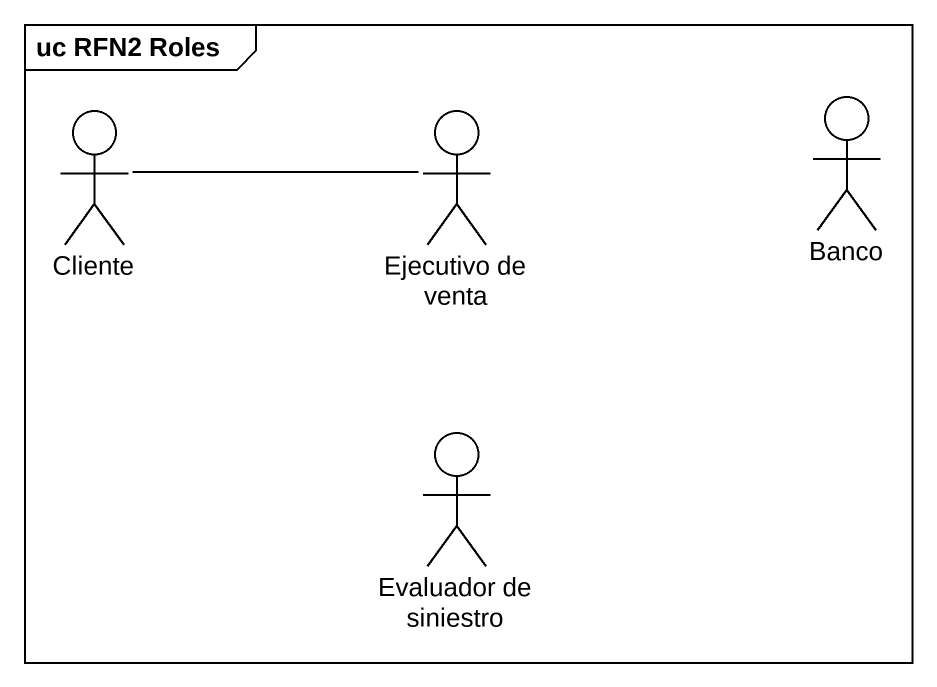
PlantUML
@startuml
mainframe uc RFN2 Roles
actor Cliente
actor "Ejecutivo de venta" as Ejecutivo_de_venta
actor Banco
actor "Evaluador de siniestro" as Evaluador_de_siniestro
Cliente -right- Ejecutivo_de_venta
@enduml
